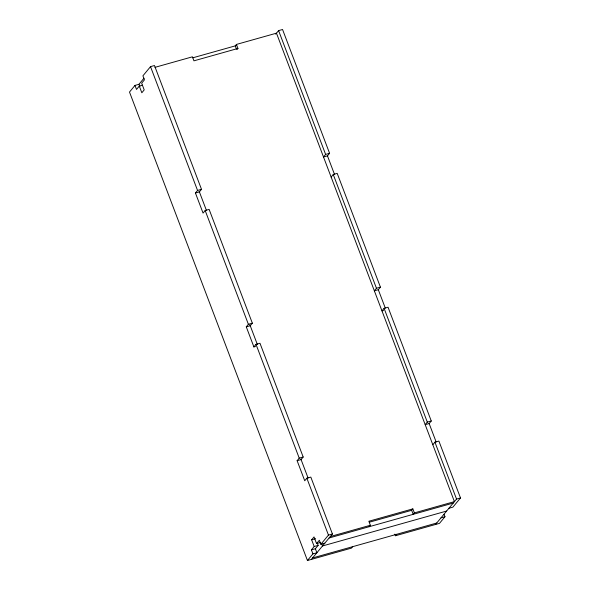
<?xml version="1.0" encoding="UTF-8"?>
<svg xmlns="http://www.w3.org/2000/svg" width="590" height="590" viewBox="0 0 590 590"><rect width="100%" height="100%" fill="white"/><g stroke="black" fill="none" stroke-linecap="round" stroke-linejoin="round"><path stroke-width="0.89" d="M139.859 86.708L138.945 84.304L134.985 85.417L129.498 92.047L307.449 560.5L351.463 548.117L352.65 546.679M255.485 346.478L253.899 346.92L246.273 326.845L250.234 325.732L252.35 323.173L209.133 209.406L205.173 210.519L203.056 213.079L195.43 193.004L199.391 191.89L201.507 189.331L154.477 65.527L150.516 66.641L142.913 75.83L144.439 79.842L141.666 83.197L144.203 89.894L141.829 92.77L139.284 86.074L142.456 85.181M138.731 84.562L143.982 78.219M139.284 86.074L136.511 89.429L134.985 85.417M414.372 512.887L412.845 508.875L411.658 510.313L413.184 514.325L414.372 512.887L454.425 501.625L276.474 33.173L236.428 44.434L235.233 45.873L236.457 49.088M237.158 49.413L237.954 48.454L236.428 44.434M275.67 34.146L278.591 30.614L282.551 29.5L329.581 153.304L327.465 155.863L323.504 156.977L325.621 154.418L329.581 153.304M195.43 193.004L197.547 190.445L201.507 189.331M331.13 177.052L333.247 174.493L337.207 173.379L380.425 287.146L378.308 289.705L374.348 290.818L376.464 288.259L380.425 287.146M246.273 326.845L248.383 324.286L252.35 323.173M253.899 346.92L256.016 344.368L259.976 343.255L303.186 457.021L301.077 459.573L297.117 460.687L304.742 480.769L306.852 478.21L310.819 477.096L332.421 533.98L311.409 559.386M431.268 420.995L427.308 422.108L425.191 424.66L429.151 423.546L431.268 420.995L388.05 307.228L384.09 308.341L381.973 310.893L383.559 310.451M297.117 460.687L299.226 458.135L303.186 457.021M307.449 560.5L312.929 553.87L311.409 549.851L314.182 546.495L311.638 539.806L314.02 536.929L316.565 543.619L320.525 542.505M316.565 543.619L319.338 540.263L320.864 544.282L324.825 543.169M311.409 549.851L315.37 548.737L318.143 545.381L317.191 542.874M320.864 544.282L328.46 535.093L332.421 533.98M432.817 444.742L434.933 442.183L438.894 441.069L460.502 497.953L452.899 507.142L448.938 508.255M369.17 526.708L370.358 525.27L368.839 521.25L412.845 508.875M394.865 534.134L395.47 535.742L396.664 534.304M435.523 524.473L456.542 499.066L460.502 497.953M444.056 514.318L444.971 516.729L439.484 523.36L395.47 535.742M154.971 67.349L192.414 56.817L193.94 60.829L237.954 48.454M192.842 57.798L236.28 45.585M369.406 522.194L411.658 510.313M311.638 539.806L315.598 538.692M330.312 536.531L370.358 525.27M329.117 537.977L453.238 503.064M314.182 546.495L318.143 545.381M446.63 511.051L322.509 545.964L321.528 543.375M312.929 553.87L316.896 552.756L315.37 548.737M441.01 517.843L444.971 516.729M312.597 557.948L436.711 523.035M327.465 155.863L334.456 174.264M378.308 289.705L385.3 308.105M429.151 423.546L436.143 441.954M278.591 30.614L325.621 154.418M333.247 174.493L376.464 288.259M384.09 308.341L427.308 422.108M434.933 442.183L456.542 499.066M199.14 191.226L206.382 210.291M249.843 324.699L257.365 344.501M300.87 459.035L308.069 477.981M150.516 66.641L197.547 190.445M205.173 210.519L248.383 324.286M256.016 344.368L299.226 458.135M306.852 478.21L328.46 535.093"/></g></svg>
